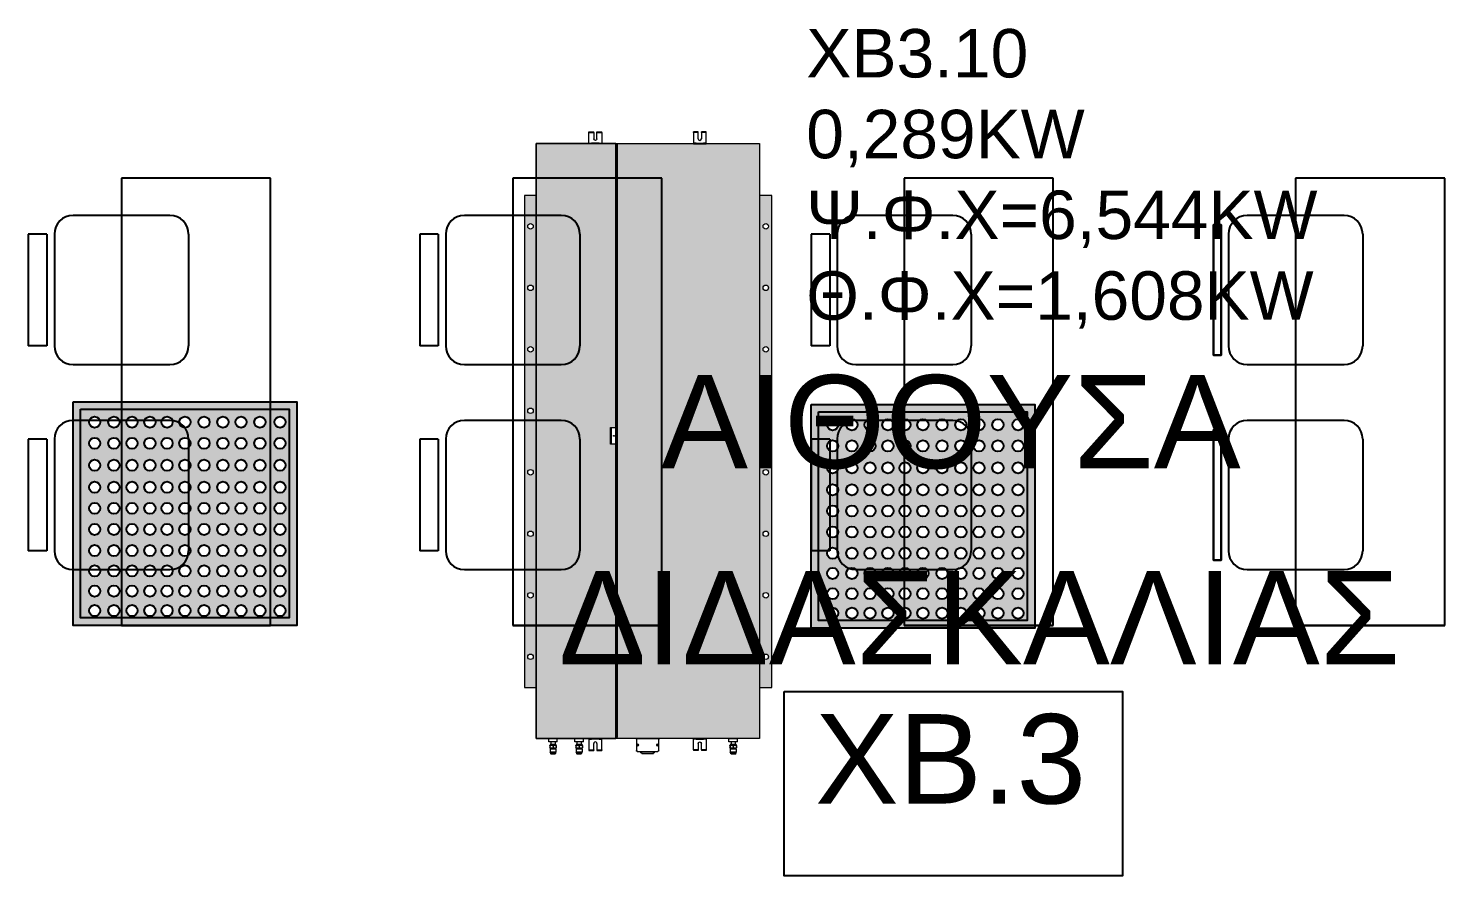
# Model space of a CAD drawing. Header units: metres. Extents: x -11 to 85, y -301 to 135.
# Drawn here: x 30.524 to 34.324, y -33.364 to -31.091 of the extents above; entities that cross this region are included whole.
import ezdxf

# ---------------------------------------------------------------- set-up
doc = ezdxf.new("R2010")
doc.units = ezdxf.units.M
doc.header["$LTSCALE"] = 0.036
for name, color, linetype in [('arxitek borofos', 252, 'Continuous'), ('electext', 20, 'Continuous'), ('HLEK_FL001_SYMBOLS', 230, 'Continuous')]:
    doc.layers.add(name, color=color, linetype=linetype)
doc.layers.add('axel', color=170, linetype='Continuous', lineweight=0)
doc.styles.add('COMU-N', font='arial.ttf')

# ---------------------------------------------------------------- blocks, each defined once
blk = doc.blocks.new('led 46W tetragono')
at = {"layer": 'HLEK_FL001_SYMBOLS'}
h = blk.add_hatch(color=256, dxfattribs=at)
h.dxf.hatch_style = 1
h.paths.add_polyline_path([(104.7283, -8.1225), (104.7283, -8.7225), (105.3283, -8.7225), (105.3283, -8.1225)])
h.paths.add_polyline_path([(105.3083, -8.1425), (105.3083, -8.7025), (104.7483, -8.7025), (104.7483, -8.1425)], flags=16)
h.paths.add_polyline_path([(104.9493, -8.1771, -1), (104.9193, -8.1771, -1)], flags=0)
h.paths.add_polyline_path([(104.9954, -8.1771, -1), (104.9654, -8.1771, -1)], flags=0)
h.paths.add_polyline_path([(104.9014, -8.1771, -1), (104.8714, -8.1771, -1)], flags=0)
h.paths.add_polyline_path([(105.0432, -8.1771, -1), (105.0133, -8.1771, -1)], flags=0)
h.paths.add_polyline_path([(104.9493, -8.2338, -1), (104.9193, -8.2338, -1)], flags=0)
h.paths.add_polyline_path([(104.9954, -8.2338, -1), (104.9654, -8.2338, -1)], flags=0)
h.paths.add_polyline_path([(104.9014, -8.2338, -1), (104.8714, -8.2338, -1)], flags=0)
h.paths.add_polyline_path([(104.8526, -8.1771, -1), (104.8227, -8.1771, -1)], flags=0)
h.paths.add_polyline_path([(105.0432, -8.2338, -1), (105.0133, -8.2338, -1)], flags=0)
h.paths.add_polyline_path([(105.0946, -8.1771, -1), (105.0647, -8.1771, -1)], flags=0)
h.paths.add_polyline_path([(104.8526, -8.2338, -1), (104.8227, -8.2338, -1)], flags=0)
h.paths.add_polyline_path([(105.0946, -8.2338, -1), (105.0647, -8.2338, -1)], flags=0)
h.paths.add_polyline_path([(104.9493, -8.2927, -1), (104.9193, -8.2927, -1)], flags=0)
h.paths.add_polyline_path([(104.9954, -8.2927, -1), (104.9654, -8.2927, -1)], flags=0)
h.paths.add_polyline_path([(104.8012, -8.1771, -1), (104.7713, -8.1771, -1)], flags=0)
h.paths.add_polyline_path([(104.9014, -8.2927, -1), (104.8714, -8.2927, -1)], flags=0)
h.paths.add_polyline_path([(105.0432, -8.2927, -1), (105.0133, -8.2927, -1)], flags=0)
h.paths.add_polyline_path([(105.1452, -8.1771, -1), (105.1152, -8.1771, -1)], flags=0)
h.paths.add_polyline_path([(104.8012, -8.2338, -1), (104.7713, -8.2338, -1)], flags=0)
h.paths.add_polyline_path([(104.8526, -8.2927, -1), (104.8227, -8.2927, -1)], flags=0)
h.paths.add_polyline_path([(105.1452, -8.2338, -1), (105.1152, -8.2338, -1)], flags=0)
h.paths.add_polyline_path([(105.0946, -8.2927, -1), (105.0647, -8.2927, -1)], flags=0)
h.paths.add_polyline_path([(104.9493, -8.3517, -1), (104.9193, -8.3517, -1)], flags=0)
h.paths.add_polyline_path([(104.9954, -8.3517, -1), (104.9654, -8.3517, -1)], flags=0)
h.paths.add_polyline_path([(105.1939, -8.1771, -1), (105.164, -8.1771, -1)], flags=0)
h.paths.add_polyline_path([(104.9014, -8.3517, -1), (104.8714, -8.3517, -1)], flags=0)
h.paths.add_polyline_path([(105.0432, -8.3517, -1), (105.0133, -8.3517, -1)], flags=0)
h.paths.add_polyline_path([(104.8012, -8.2927, -1), (104.7713, -8.2927, -1)], flags=0)
h.paths.add_polyline_path([(105.1452, -8.2927, -1), (105.1152, -8.2927, -1)], flags=0)
h.paths.add_polyline_path([(105.1939, -8.2338, -1), (105.164, -8.2338, -1)], flags=0)
h.paths.add_polyline_path([(104.8526, -8.3517, -1), (104.8227, -8.3517, -1)], flags=0)
h.paths.add_polyline_path([(105.0946, -8.3517, -1), (105.0647, -8.3517, -1)], flags=0)
h.paths.add_polyline_path([(105.1939, -8.2927, -1), (105.164, -8.2927, -1)], flags=0)
h.paths.add_polyline_path([(105.2445, -8.1771, -1), (105.2145, -8.1771, -1)], flags=0)
h.paths.add_polyline_path([(104.8012, -8.3517, -1), (104.7713, -8.3517, -1)], flags=0)
h.paths.add_polyline_path([(104.9493, -8.4083, -1), (104.9193, -8.4083, -1)], flags=0)
h.paths.add_polyline_path([(104.9954, -8.4083, -1), (104.9654, -8.4083, -1)], flags=0)
h.paths.add_polyline_path([(105.1452, -8.3517, -1), (105.1152, -8.3517, -1)], flags=0)
h.paths.add_polyline_path([(104.9014, -8.4083, -1), (104.8714, -8.4083, -1)], flags=0)
h.paths.add_polyline_path([(105.0432, -8.4083, -1), (105.0133, -8.4083, -1)], flags=0)
h.paths.add_polyline_path([(105.2445, -8.2338, -1), (105.2145, -8.2338, -1)], flags=0)
h.paths.add_polyline_path([(104.8526, -8.4083, -1), (104.8227, -8.4083, -1)], flags=0)
h.paths.add_polyline_path([(105.0946, -8.4083, -1), (105.0647, -8.4083, -1)], flags=0)
h.paths.add_polyline_path([(105.1939, -8.3517, -1), (105.164, -8.3517, -1)], flags=0)
h.paths.add_polyline_path([(105.2445, -8.2927, -1), (105.2145, -8.2927, -1)], flags=0)
h.paths.add_polyline_path([(104.8012, -8.4083, -1), (104.7713, -8.4083, -1)], flags=0)
h.paths.add_polyline_path([(105.1452, -8.4083, -1), (105.1152, -8.4083, -1)], flags=0)
h.paths.add_polyline_path([(105.2985, -8.1771, -1), (105.2686, -8.1771, -1)], flags=0)
h.paths.add_polyline_path([(104.9493, -8.465, -1), (104.9193, -8.465, -1)], flags=0)
h.paths.add_polyline_path([(104.9954, -8.465, -1), (104.9654, -8.465, -1)], flags=0)
h.paths.add_polyline_path([(104.9014, -8.465, -1), (104.8714, -8.465, -1)], flags=0)
h.paths.add_polyline_path([(105.0432, -8.465, -1), (105.0133, -8.465, -1)], flags=0)
h.paths.add_polyline_path([(105.2985, -8.2338, -1), (105.2686, -8.2338, -1)], flags=0)
h.paths.add_polyline_path([(105.2445, -8.3517, -1), (105.2145, -8.3517, -1)], flags=0)
h.paths.add_polyline_path([(104.8526, -8.465, -1), (104.8227, -8.465, -1)], flags=0)
h.paths.add_polyline_path([(105.1939, -8.4083, -1), (105.164, -8.4083, -1)], flags=0)
h.paths.add_polyline_path([(105.0946, -8.465, -1), (105.0647, -8.465, -1)], flags=0)
h.paths.add_polyline_path([(105.2985, -8.2927, -1), (105.2686, -8.2927, -1)], flags=0)
h.paths.add_polyline_path([(104.8012, -8.465, -1), (104.7713, -8.465, -1)], flags=0)
h.paths.add_polyline_path([(105.1452, -8.465, -1), (105.1152, -8.465, -1)], flags=0)
h.paths.add_polyline_path([(105.2445, -8.4083, -1), (105.2145, -8.4083, -1)], flags=0)
h.paths.add_polyline_path([(104.9493, -8.5217, -1), (104.9193, -8.5217, -1)], flags=0)
h.paths.add_polyline_path([(104.9954, -8.5217, -1), (104.9654, -8.5217, -1)], flags=0)
h.paths.add_polyline_path([(105.2985, -8.3517, -1), (105.2686, -8.3517, -1)], flags=0)
h.paths.add_polyline_path([(104.9014, -8.5217, -1), (104.8714, -8.5217, -1)], flags=0)
h.paths.add_polyline_path([(105.0432, -8.5217, -1), (105.0133, -8.5217, -1)], flags=0)
h.paths.add_polyline_path([(105.1939, -8.465, -1), (105.164, -8.465, -1)], flags=0)
h.paths.add_polyline_path([(104.8526, -8.5217, -1), (104.8227, -8.5217, -1)], flags=0)
h.paths.add_polyline_path([(105.0946, -8.5217, -1), (105.0647, -8.5217, -1)], flags=0)
h.paths.add_polyline_path([(104.8012, -8.5217, -1), (104.7713, -8.5217, -1)], flags=0)
h.paths.add_polyline_path([(105.1452, -8.5217, -1), (105.1152, -8.5217, -1)], flags=0)
h.paths.add_polyline_path([(105.2985, -8.4083, -1), (105.2686, -8.4083, -1)], flags=0)
h.paths.add_polyline_path([(105.2445, -8.465, -1), (105.2145, -8.465, -1)], flags=0)
h.paths.add_polyline_path([(104.9493, -8.5761, -1), (104.9193, -8.5761, -1)], flags=0)
h.paths.add_polyline_path([(104.9954, -8.5761, -1), (104.9654, -8.5761, -1)], flags=0)
h.paths.add_polyline_path([(105.1939, -8.5217, -1), (105.164, -8.5217, -1)], flags=0)
h.paths.add_polyline_path([(104.9014, -8.5761, -1), (104.8714, -8.5761, -1)], flags=0)
h.paths.add_polyline_path([(105.0432, -8.5761, -1), (105.0133, -8.5761, -1)], flags=0)
h.paths.add_polyline_path([(104.8526, -8.5761, -1), (104.8227, -8.5761, -1)], flags=0)
h.paths.add_polyline_path([(105.0946, -8.5761, -1), (105.0647, -8.5761, -1)], flags=0)
h.paths.add_polyline_path([(105.2985, -8.465, -1), (105.2686, -8.465, -1)], flags=0)
h.paths.add_polyline_path([(104.8012, -8.5761, -1), (104.7713, -8.5761, -1)], flags=0)
h.paths.add_polyline_path([(105.2445, -8.5217, -1), (105.2145, -8.5217, -1)], flags=0)
h.paths.add_polyline_path([(105.1452, -8.5761, -1), (105.1152, -8.5761, -1)], flags=0)
h.paths.add_polyline_path([(105.1939, -8.5761, -1), (105.164, -8.5761, -1)], flags=0)
h.paths.add_polyline_path([(104.9493, -8.6305, -1), (104.9193, -8.6305, -1)], flags=0)
h.paths.add_polyline_path([(104.9954, -8.6305, -1), (104.9654, -8.6305, -1)], flags=0)
h.paths.add_polyline_path([(104.9014, -8.6305, -1), (104.8714, -8.6305, -1)], flags=0)
h.paths.add_polyline_path([(105.0432, -8.6305, -1), (105.0133, -8.6305, -1)], flags=0)
h.paths.add_polyline_path([(105.2985, -8.5217, -1), (105.2686, -8.5217, -1)], flags=0)
h.paths.add_polyline_path([(104.8526, -8.6305, -1), (104.8227, -8.6305, -1)], flags=0)
h.paths.add_polyline_path([(105.0946, -8.6305, -1), (105.0647, -8.6305, -1)], flags=0)
h.paths.add_polyline_path([(105.2445, -8.5761, -1), (105.2145, -8.5761, -1)], flags=0)
h.paths.add_polyline_path([(104.8012, -8.6305, -1), (104.7713, -8.6305, -1)], flags=0)
h.paths.add_polyline_path([(105.1452, -8.6305, -1), (105.1152, -8.6305, -1)], flags=0)
h.paths.add_polyline_path([(105.1939, -8.6305, -1), (105.164, -8.6305, -1)], flags=0)
h.paths.add_polyline_path([(104.9493, -8.6826, -1), (104.9193, -8.6826, -1)], flags=0)
h.paths.add_polyline_path([(104.9954, -8.6826, -1), (104.9654, -8.6826, -1)], flags=0)
h.paths.add_polyline_path([(105.2985, -8.5761, -1), (105.2686, -8.5761, -1)], flags=0)
h.paths.add_polyline_path([(104.9014, -8.6826, -1), (104.8714, -8.6826, -1)], flags=0)
h.paths.add_polyline_path([(105.0432, -8.6826, -1), (105.0133, -8.6826, -1)], flags=0)
h.paths.add_polyline_path([(104.8526, -8.6826, -1), (104.8227, -8.6826, -1)], flags=0)
h.paths.add_polyline_path([(105.0946, -8.6826, -1), (105.0647, -8.6826, -1)], flags=0)
h.paths.add_polyline_path([(105.2445, -8.6305, -1), (105.2145, -8.6305, -1)], flags=0)
h.paths.add_polyline_path([(104.8012, -8.6826, -1), (104.7713, -8.6826, -1)], flags=0)
h.paths.add_polyline_path([(105.1452, -8.6826, -1), (105.1152, -8.6826, -1)], flags=0)
h.paths.add_polyline_path([(105.1939, -8.6826, -1), (105.164, -8.6826, -1)], flags=0)
h.paths.add_polyline_path([(105.2985, -8.6305, -1), (105.2686, -8.6305, -1)], flags=0)
h.paths.add_polyline_path([(105.2445, -8.6826, -1), (105.2145, -8.6826, -1)], flags=0)
h.paths.add_polyline_path([(105.2985, -8.6826, -1), (105.2686, -8.6826, -1)], flags=0)
h = blk.add_hatch(color=181, dxfattribs=at)
h.dxf.hatch_style = 1
h.paths.add_polyline_path([(104.7483, -8.1425), (104.7483, -8.7025), (105.3083, -8.7025), (105.3083, -8.1425)])
h.paths.add_polyline_path([(104.9954, -8.3517, -1), (104.9654, -8.3517, -1)], flags=16)
h.paths.add_polyline_path([(105.0432, -8.3517, -1), (105.0133, -8.3517, -1)], flags=16)
h.paths.add_polyline_path([(104.9654, -8.2927, -1), (104.9954, -8.2927, -1)], flags=16)
h.paths.add_polyline_path([(105.0133, -8.2927, -1), (105.0432, -8.2927, -1)], flags=16)
h.paths.add_polyline_path([(104.9493, -8.3517, -1), (104.9193, -8.3517, -1)], flags=16)
h.paths.add_polyline_path([(104.9193, -8.2927, -1), (104.9493, -8.2927, -1)], flags=16)
h.paths.add_polyline_path([(105.0946, -8.3517, -1), (105.0647, -8.3517, -1)], flags=16)
h.paths.add_polyline_path([(105.0647, -8.2927, -1), (105.0946, -8.2927, -1)], flags=16)
h.paths.add_polyline_path([(104.9954, -8.4083, -1), (104.9654, -8.4083, -1)], flags=16)
h.paths.add_polyline_path([(105.0432, -8.4083, -1), (105.0133, -8.4083, -1)], flags=16)
h.paths.add_polyline_path([(104.9654, -8.2338, -1), (104.9954, -8.2338, -1)], flags=16)
h.paths.add_polyline_path([(105.0133, -8.2338, -1), (105.0432, -8.2338, -1)], flags=16)
h.paths.add_polyline_path([(104.9493, -8.4083, -1), (104.9193, -8.4083, -1)], flags=16)
h.paths.add_polyline_path([(105.0946, -8.4083, -1), (105.0647, -8.4083, -1)], flags=16)
h.paths.add_polyline_path([(104.9193, -8.2338, -1), (104.9493, -8.2338, -1)], flags=16)
h.paths.add_polyline_path([(105.0647, -8.2338, -1), (105.0946, -8.2338, -1)], flags=16)
h.paths.add_polyline_path([(104.9014, -8.3517, -1), (104.8714, -8.3517, -1)], flags=16)
h.paths.add_polyline_path([(104.8714, -8.2927, -1), (104.9014, -8.2927, -1)], flags=16)
h.paths.add_polyline_path([(105.1452, -8.3517, -1), (105.1152, -8.3517, -1)], flags=16)
h.paths.add_polyline_path([(105.1152, -8.2927, -1), (105.1452, -8.2927, -1)], flags=16)
h.paths.add_polyline_path([(104.9954, -8.465, -1), (104.9654, -8.465, -1)], flags=16)
h.paths.add_polyline_path([(105.0432, -8.465, -1), (105.0133, -8.465, -1)], flags=16)
h.paths.add_polyline_path([(104.9014, -8.4083, -1), (104.8714, -8.4083, -1)], flags=16)
h.paths.add_polyline_path([(104.8714, -8.2338, -1), (104.9014, -8.2338, -1)], flags=16)
h.paths.add_polyline_path([(104.9654, -8.1771, -1), (104.9954, -8.1771, -1)], flags=16)
h.paths.add_polyline_path([(105.0133, -8.1771, -1), (105.0432, -8.1771, -1)], flags=16)
h.paths.add_polyline_path([(105.1452, -8.4083, -1), (105.1152, -8.4083, -1)], flags=16)
h.paths.add_polyline_path([(104.9493, -8.465, -1), (104.9193, -8.465, -1)], flags=16)
h.paths.add_polyline_path([(105.1152, -8.2338, -1), (105.1452, -8.2338, -1)], flags=16)
h.paths.add_polyline_path([(105.0946, -8.465, -1), (105.0647, -8.465, -1)], flags=16)
h.paths.add_polyline_path([(104.9193, -8.1771, -1), (104.9493, -8.1771, -1)], flags=16)
h.paths.add_polyline_path([(105.0647, -8.1771, -1), (105.0946, -8.1771, -1)], flags=16)
h.paths.add_polyline_path([(104.8526, -8.3517, -1), (104.8227, -8.3517, -1)], flags=16)
h.paths.add_polyline_path([(104.8227, -8.2927, -1), (104.8526, -8.2927, -1)], flags=16)
h.paths.add_polyline_path([(105.1939, -8.3517, -1), (105.164, -8.3517, -1)], flags=16)
h.paths.add_polyline_path([(105.164, -8.2927, -1), (105.1939, -8.2927, -1)], flags=16)
h.paths.add_polyline_path([(104.9014, -8.465, -1), (104.8714, -8.465, -1)], flags=16)
h.paths.add_polyline_path([(104.8526, -8.4083, -1), (104.8227, -8.4083, -1)], flags=16)
h.paths.add_polyline_path([(105.1452, -8.465, -1), (105.1152, -8.465, -1)], flags=16)
h.paths.add_polyline_path([(104.8714, -8.1771, -1), (104.9014, -8.1771, -1)], flags=16)
h.paths.add_polyline_path([(104.8227, -8.2338, -1), (104.8526, -8.2338, -1)], flags=16)
h.paths.add_polyline_path([(105.1939, -8.4083, -1), (105.164, -8.4083, -1)], flags=16)
h.paths.add_polyline_path([(105.1152, -8.1771, -1), (105.1452, -8.1771, -1)], flags=16)
h.paths.add_polyline_path([(104.9954, -8.5217, -1), (104.9654, -8.5217, -1)], flags=16)
h.paths.add_polyline_path([(105.0432, -8.5217, -1), (105.0133, -8.5217, -1)], flags=16)
h.paths.add_polyline_path([(105.164, -8.2338, -1), (105.1939, -8.2338, -1)], flags=16)
h.paths.add_polyline_path([(104.9493, -8.5217, -1), (104.9193, -8.5217, -1)], flags=16)
h.paths.add_polyline_path([(105.0946, -8.5217, -1), (105.0647, -8.5217, -1)], flags=16)
h.paths.add_polyline_path([(104.8526, -8.465, -1), (104.8227, -8.465, -1)], flags=16)
h.paths.add_polyline_path([(104.8012, -8.3517, -1), (104.7713, -8.3517, -1)], flags=16)
h.paths.add_polyline_path([(104.7713, -8.2927, -1), (104.8012, -8.2927, -1)], flags=16)
h.paths.add_polyline_path([(104.8227, -8.1771, -1), (104.8526, -8.1771, -1)], flags=16)
h.paths.add_polyline_path([(105.1939, -8.465, -1), (105.164, -8.465, -1)], flags=16)
h.paths.add_polyline_path([(105.2445, -8.3517, -1), (105.2145, -8.3517, -1)], flags=16)
h.paths.add_polyline_path([(104.9014, -8.5217, -1), (104.8714, -8.5217, -1)], flags=16)
h.paths.add_polyline_path([(105.2145, -8.2927, -1), (105.2445, -8.2927, -1)], flags=16)
h.paths.add_polyline_path([(105.164, -8.1771, -1), (105.1939, -8.1771, -1)], flags=16)
h.paths.add_polyline_path([(104.8012, -8.4083, -1), (104.7713, -8.4083, -1)], flags=16)
h.paths.add_polyline_path([(105.1452, -8.5217, -1), (105.1152, -8.5217, -1)], flags=16)
h.paths.add_polyline_path([(104.7713, -8.2338, -1), (104.8012, -8.2338, -1)], flags=16)
h.paths.add_polyline_path([(105.2445, -8.4083, -1), (105.2145, -8.4083, -1)], flags=16)
h.paths.add_polyline_path([(105.2145, -8.2338, -1), (105.2445, -8.2338, -1)], flags=16)
h.paths.add_polyline_path([(104.9954, -8.5761, -1), (104.9654, -8.5761, -1)], flags=16)
h.paths.add_polyline_path([(105.0432, -8.5761, -1), (105.0133, -8.5761, -1)], flags=16)
h.paths.add_polyline_path([(104.8526, -8.5217, -1), (104.8227, -8.5217, -1)], flags=16)
h.paths.add_polyline_path([(104.8012, -8.465, -1), (104.7713, -8.465, -1)], flags=16)
h.paths.add_polyline_path([(104.9493, -8.5761, -1), (104.9193, -8.5761, -1)], flags=16)
h.paths.add_polyline_path([(105.0946, -8.5761, -1), (105.0647, -8.5761, -1)], flags=16)
h.paths.add_polyline_path([(105.1939, -8.5217, -1), (105.164, -8.5217, -1)], flags=16)
h.paths.add_polyline_path([(104.7713, -8.1771, -1), (104.8012, -8.1771, -1)], flags=16)
h.paths.add_polyline_path([(105.2445, -8.465, -1), (105.2145, -8.465, -1)], flags=16)
h.paths.add_polyline_path([(105.2145, -8.1771, -1), (105.2445, -8.1771, -1)], flags=16)
h.paths.add_polyline_path([(104.9014, -8.5761, -1), (104.8714, -8.5761, -1)], flags=16)
h.paths.add_polyline_path([(105.1452, -8.5761, -1), (105.1152, -8.5761, -1)], flags=16)
h.paths.add_polyline_path([(105.2985, -8.3517, -1), (105.2686, -8.3517, -1)], flags=16)
h.paths.add_polyline_path([(105.2686, -8.2927, -1), (105.2985, -8.2927, -1)], flags=16)
h.paths.add_polyline_path([(105.2985, -8.4083, -1), (105.2686, -8.4083, -1)], flags=16)
h.paths.add_polyline_path([(104.8012, -8.5217, -1), (104.7713, -8.5217, -1)], flags=16)
h.paths.add_polyline_path([(105.2686, -8.2338, -1), (105.2985, -8.2338, -1)], flags=16)
h.paths.add_polyline_path([(105.2445, -8.5217, -1), (105.2145, -8.5217, -1)], flags=16)
h.paths.add_polyline_path([(104.8526, -8.5761, -1), (104.8227, -8.5761, -1)], flags=16)
h.paths.add_polyline_path([(104.9954, -8.6305, -1), (104.9654, -8.6305, -1)], flags=16)
h.paths.add_polyline_path([(105.1939, -8.5761, -1), (105.164, -8.5761, -1)], flags=16)
h.paths.add_polyline_path([(105.0432, -8.6305, -1), (105.0133, -8.6305, -1)], flags=16)
h.paths.add_polyline_path([(104.9493, -8.6305, -1), (104.9193, -8.6305, -1)], flags=16)
h.paths.add_polyline_path([(105.2985, -8.465, -1), (105.2686, -8.465, -1)], flags=16)
h.paths.add_polyline_path([(105.0946, -8.6305, -1), (105.0647, -8.6305, -1)], flags=16)
h.paths.add_polyline_path([(105.2686, -8.1771, -1), (105.2985, -8.1771, -1)], flags=16)
h.paths.add_polyline_path([(104.9014, -8.6305, -1), (104.8714, -8.6305, -1)], flags=16)
h.paths.add_polyline_path([(105.1452, -8.6305, -1), (105.1152, -8.6305, -1)], flags=16)
h.paths.add_polyline_path([(104.8012, -8.5761, -1), (104.7713, -8.5761, -1)], flags=16)
h.paths.add_polyline_path([(105.2445, -8.5761, -1), (105.2145, -8.5761, -1)], flags=16)
h.paths.add_polyline_path([(105.2985, -8.5217, -1), (105.2686, -8.5217, -1)], flags=16)
h.paths.add_polyline_path([(104.8526, -8.6305, -1), (104.8227, -8.6305, -1)], flags=16)
h.paths.add_polyline_path([(105.1939, -8.6305, -1), (105.164, -8.6305, -1)], flags=16)
h.paths.add_polyline_path([(104.9954, -8.6826, -1), (104.9654, -8.6826, -1)], flags=16)
h.paths.add_polyline_path([(105.0432, -8.6826, -1), (105.0133, -8.6826, -1)], flags=16)
h.paths.add_polyline_path([(104.9493, -8.6826, -1), (104.9193, -8.6826, -1)], flags=16)
h.paths.add_polyline_path([(105.0946, -8.6826, -1), (105.0647, -8.6826, -1)], flags=16)
h.paths.add_polyline_path([(104.8012, -8.6305, -1), (104.7713, -8.6305, -1)], flags=16)
h.paths.add_polyline_path([(104.9014, -8.6826, -1), (104.8714, -8.6826, -1)], flags=16)
h.paths.add_polyline_path([(105.2985, -8.5761, -1), (105.2686, -8.5761, -1)], flags=16)
h.paths.add_polyline_path([(105.1452, -8.6826, -1), (105.1152, -8.6826, -1)], flags=16)
h.paths.add_polyline_path([(105.2445, -8.6305, -1), (105.2145, -8.6305, -1)], flags=16)
h.paths.add_polyline_path([(104.8526, -8.6826, -1), (104.8227, -8.6826, -1)], flags=16)
h.paths.add_polyline_path([(105.1939, -8.6826, -1), (105.164, -8.6826, -1)], flags=16)
h.paths.add_polyline_path([(105.2985, -8.6305, -1), (105.2686, -8.6305, -1)], flags=16)
h.paths.add_polyline_path([(104.8012, -8.6826, -1), (104.7713, -8.6826, -1)], flags=16)
h.paths.add_polyline_path([(105.2445, -8.6826, -1), (105.2145, -8.6826, -1)], flags=16)
h.paths.add_polyline_path([(105.2985, -8.6826, -1), (105.2686, -8.6826, -1)], flags=16)
for points in [[(104.7283, -8.1225), (105.3283, -8.1225), (105.3283, -8.7225), (104.7283, -8.7225)], [(104.7483, -8.1425), (105.3083, -8.1425), (105.3083, -8.7025), (104.7483, -8.7025)]]:
    blk.add_lwpolyline(points, close=True, dxfattribs=at)
for centre in [(104.7862, -8.1771), (104.8377, -8.1771), (104.8864, -8.1771), (104.9343, -8.1771), (104.9804, -8.1771), (105.0282, -8.1771), (105.0797, -8.1771), (105.1302, -8.1771), (105.1789, -8.1771), (105.2295, -8.1771), (105.2835, -8.1771), (104.7862, -8.2338), (104.8377, -8.2338), (104.8864, -8.2338), (104.9343, -8.2338), (104.9804, -8.2338), (105.0282, -8.2338), (105.0797, -8.2338), (105.1302, -8.2338), (105.1789, -8.2338), (105.2295, -8.2338), (105.2835, -8.2338), (104.7862, -8.2927), (104.8377, -8.2927), (104.8864, -8.2927), (104.9343, -8.2927), (104.9804, -8.2927), (105.0282, -8.2927), (105.0797, -8.2927), (105.1302, -8.2927), (105.1789, -8.2927), (105.2295, -8.2927), (105.2835, -8.2927), (104.7862, -8.3517), (104.8377, -8.3517), (104.8864, -8.3517), (104.9343, -8.3517), (104.9804, -8.3517), (105.0282, -8.3517), (105.0797, -8.3517), (105.1302, -8.3517), (105.1789, -8.3517), (105.2295, -8.3517), (105.2835, -8.3517), (104.7862, -8.4083), (104.8377, -8.4083), (104.8864, -8.4083), (104.9343, -8.4083), (104.9804, -8.4083), (105.0282, -8.4083), (105.0797, -8.4083), (105.1302, -8.4083), (105.1789, -8.4083), (105.2295, -8.4083), (105.2835, -8.4083), (104.7862, -8.465), (104.8377, -8.465), (104.8864, -8.465), (104.9343, -8.465), (104.9804, -8.465), (105.0282, -8.465), (105.0797, -8.465), (105.1302, -8.465), (105.1789, -8.465), (105.2295, -8.465), (105.2835, -8.465), (104.7862, -8.5217), (104.8377, -8.5217), (104.8864, -8.5217), (104.9343, -8.5217), (104.9804, -8.5217), (105.0282, -8.5217), (105.0797, -8.5217), (105.1302, -8.5217), (105.1789, -8.5217), (105.2295, -8.5217), (105.2835, -8.5217), (104.7862, -8.5761), (104.8377, -8.5761), (104.8864, -8.5761), (104.9343, -8.5761), (104.9804, -8.5761), (105.0282, -8.5761), (105.0797, -8.5761), (105.1302, -8.5761), (105.1789, -8.5761), (105.2295, -8.5761), (105.2835, -8.5761), (104.7862, -8.6305), (104.8377, -8.6305), (104.8864, -8.6305), (104.9343, -8.6305), (104.9804, -8.6305), (105.0282, -8.6305), (105.0797, -8.6305), (105.1302, -8.6305), (105.1789, -8.6305), (105.2295, -8.6305), (105.2835, -8.6305), (104.7862, -8.6826), (104.8377, -8.6826), (104.8864, -8.6826), (104.9343, -8.6826), (104.9804, -8.6826), (105.0282, -8.6826), (105.0797, -8.6826), (105.1302, -8.6826), (105.1789, -8.6826), (105.2295, -8.6826), (105.2835, -8.6826)]:
    blk.add_circle(centre, 0.015, dxfattribs=at)
blk = doc.blocks.new('A$C5A126718')
at = {"layer": 'axel'}
for p, q in [((-0.0317, 0.0343), (-0.0317, 0.0321)), ((-0.0301, 0.0343), (-0.0317, 0.0343)), ((-0.0317, 0.0321), (-0.0317, 0.0236)), ((-0.0317, 0.0321), (-0.0301, 0.0321)), ((-0.0317, 0.0236), (-0.0301, 0.0236)), ((-0.0317, 0.0236), (-0.0317, 0.0214)), ((-0.0301, 0.0214), (-0.0317, 0.0214)), ((-0.0301, 0.0129), (-0.0317, 0.0129)), ((-0.0317, 0.0129), (-0.0317, 0.0107)), ((-0.0317, 0.0107), (-0.0301, 0.0107)), ((-0.0317, 0.0107), (-0.0317, 0.0021)), ((-0.0317, 0.0021), (-0.0301, 0.0021)), ((-0.0317, 0.0021), (-0.0317, 0)), ((-0.0301, 0), (-0.0317, 0)), ((-0.0012, 0.0343), (-0.0301, 0.0343)), ((-0.0301, 0.0343), (-0.0301, 0.0321)), ((-0.0301, 0.0321), (-0.0301, 0.0236)), ((-0.0301, 0.0236), (-0.0301, 0.0214)), ((-0.0301, 0.0214), (-0.0131, 0.0214)), ((-0.0301, 0.0129), (-0.0301, 0.0107)), ((-0.0131, 0.0129), (-0.0301, 0.0129)), ((-0.0301, 0.0107), (-0.0301, 0.0021)), ((-0.0301, 0.0021), (-0.0301, 0)), ((-0.0301, 0), (-0.0012, 0)), ((-0.0012, 0.0343), (0, 0.0343)), ((-0.0012, 0.0343), (-0.0012, 0.033)), ((-0.0012, 0.033), (-0.0012, 0.03)), ((-0.0012, 0.03), (-0.0012, 0.0271)), ((-0.0012, 0.0271), (0, 0.0271)), ((-0.0012, 0.027), (-0.0012, 0.0271)), ((-0.0012, 0.0073), (-0.0012, 0.027)), ((-0.0012, 0.0071), (-0.0012, 0.0073)), ((-0.0012, 0.0071), (0, 0.0071)), ((-0.0012, 0.0071), (-0.0012, 0.0043)), ((-0.0012, 0.0043), (-0.0012, 0.0013)), ((-0.0012, 0.0013), (-0.0012, 0)), ((-0.0012, 0), (0, 0)), ((0.0004, 0.0271), (0.0004, 0.0343)), ((0.0004, 0.0271), (0.0004, 0.0343)), ((0.0004, 0.0211), (0.0004, 0.0271)), ((0.0004, 0.0211), (0.0004, 0.0271)), ((0.0004, 0.0207), (0.0004, 0.0211)), ((0.0004, 0.0207), (0.0004, 0.0211)), ((0.0004, 0.0186), (0.0004, 0.0207)), ((0.0004, 0.0186), (0.0004, 0.0207)), ((0.0004, 0.0157), (0.0004, 0.0186)), ((0.0004, 0.0157), (0.0004, 0.0186)), ((0.0004, 0.0136), (0.0004, 0.0157)), ((0.0004, 0.0136), (0.0004, 0.0157)), ((0.0004, 0.0132), (0.0004, 0.0136)), ((0.0004, 0.0132), (0.0004, 0.0136)), ((0.0004, 0.0071), (0.0004, 0.0132)), ((0.0004, 0.0071), (0.0004, 0.0132)), ((0.0004, 0), (0.0004, 0.0071)), ((0.0004, 0), (0.0004, 0.0071))]:
    blk.add_line(p, q, dxfattribs=at)
blk.add_arc((-0.0131, 0.0171), 0.00429, 270, 90, dxfattribs=at)
blk = doc.blocks.new('A$C3A54651E')
at = {"layer": 'axel'}
for p, q in [((0.0091, 0.0228), (0, 0.0228)), ((0, 0.0228), (0, 0)), ((0.0091, 0), (0, 0)), ((0.0091, 0), (0.0091, 0.0228)), ((0.0091, 0.0171), (0.0162, 0.0171)), ((0.0091, 0.0057), (0.0162, 0.0057)), ((0.0162, 0.019), (0.0166, 0.0193)), ((0.0162, 0.0038), (0.0162, 0.019)), ((0.0162, 0.0038), (0.0166, 0.0035)), ((0.0166, 0.0035), (0.0166, 0.0193)), ((0.0166, 0.0193), (0.0184, 0.0193)), ((0.0166, 0.0035), (0.0184, 0.0035)), ((0.0184, 0.02), (0.0184, 0.0199)), ((0.0184, 0.02), (0.0184, 0.02)), ((0.0184, 0.0199), (0.0184, 0.0193)), ((0.0184, 0.0193), (0.0184, 0.0153)), ((0.0184, 0.0153), (0.0184, 0.0067)), ((0.0184, 0.0067), (0.0184, 0.0035)), ((0.0184, 0.0035), (0.0184, 0.0028)), ((0.0184, 0.0028), (0.0184, 0.0028)), ((0.0191, 0.0202), (0.0254, 0.0202)), ((0.0191, 0.0197), (0.0254, 0.0197)), ((0.0191, 0.0109), (0.0254, 0.0109)), ((0.0191, 0.0026), (0.0254, 0.0026)), ((0.0262, 0.0199), (0.0262, 0.02)), ((0.0262, 0.02), (0.0262, 0.02)), ((0.0262, 0.0182), (0.0262, 0.0199)), ((0.0262, 0.0153), (0.0262, 0.0182)), ((0.0262, 0.0182), (0.0284, 0.0182)), ((0.0262, 0.0067), (0.0262, 0.0153)), ((0.0262, 0.0046), (0.0262, 0.0067)), ((0.0262, 0.0028), (0.0262, 0.0046)), ((0.0262, 0.0046), (0.0284, 0.0046)), ((0.0262, 0.0028), (0.0262, 0.0028)), ((0.0284, 0.0193), (0.037, 0.0193)), ((0.0284, 0.0182), (0.0284, 0.0193)), ((0.0284, 0.0046), (0.0284, 0.0182)), ((0.0284, 0.0035), (0.0284, 0.0046)), ((0.0284, 0.0035), (0.037, 0.0035)), ((0.037, 0.0035), (0.037, 0.0193)), ((0.0373, 0.019), (0.037, 0.0193)), ((0.0373, 0.0037), (0.037, 0.0035)), ((0.0373, 0.0182), (0.0373, 0.019)), ((0.0373, 0.0046), (0.0373, 0.0182)), ((0.0373, 0.0182), (0.0403, 0.0182)), ((0.0373, 0.0037), (0.0373, 0.0046)), ((0.0373, 0.0046), (0.0403, 0.0046)), ((0.0403, 0.0046), (0.0403, 0.0182)), ((0.0423, 0.0162), (0.0403, 0.0182)), ((0.0423, 0.0066), (0.0403, 0.0046)), ((0.0423, 0.0066), (0.0423, 0.0162))]:
    blk.add_line(p, q, dxfattribs=at)
for points in [[(0.0191, 0.0202, 0.004311), (0.019, 0.0202, 0.005535), (0.0188, 0.0202, 0.007292), (0.0187, 0.0201, 0.009929), (0.0186, 0.0201), (0.0186, 0.0201, 0.019665), (0.0185, 0.02, 0.032685), (0.0184, 0.02, 0.060642), (0.0184, 0.02), (0.0184, 0.02)], [(0.0184, 0.0199, 0.159929), (0.0184, 0.0199, 0.090191), (0.0184, 0.0199, 0.0462), (0.0184, 0.0199, 0.02623), (0.0185, 0.0198), (0.0186, 0.0198, 0.013719), (0.0187, 0.0198, 0.009481), (0.0188, 0.0198, 0.006867), (0.0189, 0.0197, 0.005151), (0.0191, 0.0197)], [(0.0191, 0.0197, 0.015295), (0.0188, 0.0186, 0.017604), (0.0186, 0.0175), (0.0185, 0.0169, 0.02245), (0.0184, 0.0158), (0.0184, 0.0153)], [(0.0184, 0.0153, 0.023182), (0.0184, 0.0142, 0.022013), (0.0186, 0.0131), (0.0187, 0.0125, 0.017076), (0.0189, 0.0114), (0.0191, 0.0109)], [(0.0191, 0.0109, 0.016103), (0.0188, 0.0098, 0.018613), (0.0186, 0.0088), (0.0185, 0.0083, 0.023826), (0.0184, 0.0072), (0.0184, 0.0067)], [(0.0184, 0.0067, 0.024647), (0.0184, 0.0057, 0.023359), (0.0186, 0.0046), (0.0187, 0.0041, 0.018023), (0.0189, 0.0031), (0.0191, 0.0026)], [(0.0191, 0.0026, -0.004311), (0.019, 0.0026, -0.005535), (0.0188, 0.0026, -0.007292), (0.0187, 0.0027, -0.009929), (0.0186, 0.0027), (0.0186, 0.0027, -0.019665), (0.0185, 0.0027, -0.032685), (0.0184, 0.0028, -0.060642), (0.0184, 0.0028), (0.0184, 0.0028)], [(0.0262, 0.02, 0.102242), (0.0262, 0.02, 0.051435), (0.0261, 0.02, 0.028507), (0.0261, 0.0201, 0.01755), (0.026, 0.0201), (0.0259, 0.0201, 0.009159), (0.0258, 0.0201, 0.006785), (0.0257, 0.0202, 0.005184), (0.0255, 0.0202), (0.0254, 0.0202)], [(0.0254, 0.0197, 0.004812), (0.0256, 0.0197, 0.00636), (0.0258, 0.0198, 0.008685), (0.0259, 0.0198, 0.012384), (0.026, 0.0198), (0.0261, 0.0198, 0.023143), (0.0261, 0.0199, 0.039656), (0.0262, 0.0199, 0.07579), (0.0262, 0.0199, 0.144125), (0.0262, 0.0199)], [(0.0262, 0.0153, 0.023214), (0.0262, 0.0164, 0.02204), (0.026, 0.0175), (0.0259, 0.018, 0.017046), (0.0256, 0.0191), (0.0254, 0.0197)], [(0.0254, 0.0109, 0.01528), (0.0258, 0.012, 0.017585), (0.026, 0.013), (0.0261, 0.0136, 0.022468), (0.0262, 0.0147), (0.0262, 0.0153)], [(0.0262, 0.0067, 0.024685), (0.0262, 0.0078, 0.023392), (0.026, 0.0088), (0.0259, 0.0093, 0.017988), (0.0256, 0.0103), (0.0254, 0.0109)], [(0.0254, 0.0026, 0.016073), (0.0258, 0.0036, 0.018575), (0.026, 0.0046), (0.0261, 0.0052, 0.023861), (0.0262, 0.0062), (0.0262, 0.0067)], [(0.0262, 0.0028, -0.102242), (0.0262, 0.0028, -0.051435), (0.0261, 0.0028, -0.028507), (0.0261, 0.0027, -0.01755), (0.026, 0.0027), (0.0259, 0.0027, -0.009159), (0.0258, 0.0026, -0.006785), (0.0257, 0.0026, -0.005184), (0.0255, 0.0026), (0.0254, 0.0026)]]:
    blk.add_lwpolyline(points, format="xyb", dxfattribs=at)
blk = doc.blocks.new('A$C531E15D6')
at = {"layer": 'axel'}
for p, q in [((-0.0003, 0.0241), (-0.0003, -0.0359)), ((-0.0003, 0.0241), (0.0009, 0.0241)), ((-0.0003, 0.0134), (0, 0.0134)), ((-0.0003, 0.0113), (0, 0.0113)), ((-0.0003, 0.0066), (-0.0003, 0.0031)), ((-0.0003, 0.0066), (-0.0003, 0.0031)), ((0, 0.0059), (-0.0003, 0.0059)), ((-0.0003, 0.0031), (-0.0003, -0.0276)), ((0.0021, 0.0241), (0, 0.022)), ((0, 0.0059), (0, 0.022)), ((0, -0.0059), (0, 0.0059)), ((0, -0.0059), (0, 0.0059)), ((0.0012, 0.0241), (0.0009, 0.0241)), ((0.0012, 0.0241), (0.0009, 0.0241)), ((0.0012, 0.0241), (0.0021, 0.0241)), ((0.0021, 0.0241), (0.0321, 0.0241)), ((0.0021, 0.0241), (0.0321, 0.0241)), ((0.0321, 0.0241), (0.0343, 0.022)), ((0.0343, 0.022), (0.0343, 0.0134)), ((0.0343, 0.022), (0.0343, 0.0134)), ((0.0343, 0.0134), (0.0343, -0.0251)), ((0.0343, 0.0134), (0.0343, -0.0251)), ((0.038, 0.0127), (0.0343, 0.0128)), ((0.0347, 0.0056), (0.0343, 0.0056)), ((0.0347, 0.0056), (0.0347, -0.0059)), ((0.0357, 0.0099), (0.0357, 0.0045)), ((0.04, 0.0099), (0.0357, 0.0099)), ((0.0357, 0.0045), (0.0357, 0.0038)), ((0.0357, 0.0045), (0.0357, 0.0038)), ((0.0357, 0.0038), (0.0357, -0.0059)), ((0.0357, 0.0038), (0.0357, -0.0059)), ((0.038, 0.0127), (0.038, 0.0099)), ((0.04, 0.0099), (0.04, -0.0059)), ((0, -0.0176), (-0.0003, -0.0176)), ((-0.0003, -0.023), (0, -0.023)), ((-0.0003, -0.0251), (0, -0.0251)), ((-0.0003, -0.0276), (-0.0003, -0.0312)), ((-0.0003, -0.0276), (-0.0003, -0.0312)), ((-0.0003, -0.0359), (0.0021, -0.0359)), ((0, -0.0176), (0, -0.0059)), ((0, -0.0176), (0, -0.0059)), ((0, -0.0337), (0, -0.0176)), ((0.0021, -0.0359), (0, -0.0337)), ((0.0321, -0.0359), (0.0021, -0.0359)), ((0.0321, -0.0359), (0.0021, -0.0359)), ((0.0343, -0.0337), (0.0321, -0.0359)), ((0.0347, -0.0173), (0.0343, -0.0173)), ((0.038, -0.0244), (0.0343, -0.0245)), ((0.0343, -0.0251), (0.0343, -0.0337)), ((0.0343, -0.0251), (0.0343, -0.0337)), ((0.0347, -0.0059), (0.0347, -0.0173)), ((0.0357, -0.0059), (0.0357, -0.0155)), ((0.0357, -0.0059), (0.0357, -0.0155)), ((0.0357, -0.0155), (0.0357, -0.0162)), ((0.0357, -0.0155), (0.0357, -0.0162)), ((0.0357, -0.0162), (0.0357, -0.0216)), ((0.04, -0.0216), (0.0357, -0.0216)), ((0.038, -0.0244), (0.038, -0.0216)), ((0.04, -0.0059), (0.04, -0.0216))]:
    blk.add_line(p, q, dxfattribs=at)
for centre, radius in [((0.0171, 0.0199), 0.00214), ((0.0171, 0.0199), 0.00111), ((0.0171, -0.0316), 0.00214), ((0.0171, -0.0316), 0.00111)]:
    blk.add_circle(centre, radius, dxfattribs=at)
for centre, radius, start, end in [((0.0321, 0.022), 0.00214, 0, 90), ((0.0346, 0.0045), 0.00107, 0, 89.5416), ((0.0321, -0.0337), 0.00214, 270, 0), ((0.0346, -0.0162), 0.00107, 270.4584, 0)]:
    blk.add_arc(centre, radius, start, end, dxfattribs=at)
blk = doc.blocks.new('FCU 10 KANALATO')
at = {"layer": 'axel'}
h = blk.add_hatch(color=211, dxfattribs=at)
h.paths.add_polyline_path([(47988.1338, 13560.164), (47988.1338, 13560.197), (47986.8138, 13560.197), (47986.8138, 13560.164)])
h.paths.add_polyline_path([(47987.5563, 13560.1878, -1), (47987.5563, 13560.1731, -1)], flags=16)
h.paths.add_polyline_path([(47987.3913, 13560.1731, -1), (47987.3913, 13560.1878, -1)], flags=16)
h.paths.add_polyline_path([(47987.7213, 13560.1878, -1), (47987.7213, 13560.1731, -1)], flags=16)
h.paths.add_polyline_path([(47987.2263, 13560.1731, -1), (47987.2263, 13560.1878, -1)], flags=16)
h.paths.add_polyline_path([(47987.8863, 13560.1878, -1), (47987.8863, 13560.1731, -1)], flags=16)
h.paths.add_polyline_path([(47987.0613, 13560.1731, -1), (47987.0613, 13560.1878, -1)], flags=16)
h.paths.add_polyline_path([(47988.0513, 13560.1878, -1), (47988.0513, 13560.1731, -1)], flags=16)
h.paths.add_polyline_path([(47986.8963, 13560.1731, -1), (47986.8963, 13560.1878, -1)], flags=16)
for color, points in [(150, [(47986.6743, 13560.1633), (47986.6743, 13560.0206), (47986.6751, 13560.0206), (47986.6751, 13560.0135), (47986.6751, 13560.0074), (47986.6751, 13560.007), (47986.6751, 13560.002), (47986.6751, 13559.9935), (47986.6751, 13559.9863), (47986.6743, 13559.9863), (47986.6743, 13559.782), (47987.7792, 13559.782), (47988.2671, 13559.782), (47988.2671, 13559.782), (47988.2704, 13559.782), (47988.2704, 13560.1633)]), (151, [(47988.2705, 13559.5646), (47988.2705, 13559.5982), (47988.2705, 13559.5982), (47988.2705, 13559.621), (47988.2705, 13559.621), (47988.2705, 13559.6682), (47988.2705, 13559.6682), (47988.2705, 13559.691), (47988.2705, 13559.691), (47988.2705, 13559.7061), (47988.2705, 13559.7061), (47988.2705, 13559.7132), (47988.2705, 13559.7193), (47988.2705, 13559.7196), (47988.2705, 13559.7246), (47988.2705, 13559.7332), (47988.2705, 13559.7403), (47988.2705, 13559.7403), (47988.2705, 13559.7785), (47987.4805, 13559.7785), (47987.4805, 13559.7638), (47987.4362, 13559.7638), (47987.4362, 13559.7785), (47986.6743, 13559.7785), (47986.6743, 13559.7403), (47986.6751, 13559.7403), (47986.6751, 13559.7332), (47986.6751, 13559.7271), (47986.6751, 13559.7218), (47986.6751, 13559.7193), (47986.6751, 13559.7132), (47986.6751, 13559.7061), (47986.6743, 13559.7061), (47986.6743, 13559.5646)])]:
    blk.add_hatch(color=color, dxfattribs=at).paths.add_polyline_path(points)
h = blk.add_hatch(color=211, dxfattribs=at)
h.paths.add_polyline_path([(47988.1338, 13559.5327), (47988.1338, 13559.5657), (47986.8138, 13559.5657), (47986.8138, 13559.5327)])
h.paths.add_polyline_path([(47987.5563, 13559.5565, -1), (47987.5563, 13559.5418, -1)], flags=16)
h.paths.add_polyline_path([(47987.3913, 13559.5418, -1), (47987.3913, 13559.5565, -1)], flags=16)
h.paths.add_polyline_path([(47987.7213, 13559.5565, -1), (47987.7213, 13559.5418, -1)], flags=16)
h.paths.add_polyline_path([(47987.2263, 13559.5418, -1), (47987.2263, 13559.5565, -1)], flags=16)
h.paths.add_polyline_path([(47987.8863, 13559.5565, -1), (47987.8863, 13559.5418, -1)], flags=16)
h.paths.add_polyline_path([(47987.0613, 13559.5418, -1), (47987.0613, 13559.5565, -1)], flags=16)
h.paths.add_polyline_path([(47988.0513, 13559.5565, -1), (47988.0513, 13559.5418, -1)], flags=16)
h.paths.add_polyline_path([(47986.8963, 13559.5418, -1), (47986.8963, 13559.5565, -1)], flags=16)
for p, q in [((47986.6743, 13559.782), (47987.7792, 13559.782)), ((47986.6743, 13559.7804), (47987.7792, 13559.7804)), ((47986.6743, 13559.78), (47987.7816, 13559.78)), ((47987.7349, 13559.7785), (47986.6743, 13559.7785)), ((47987.4362, 13559.7785), (47987.4362, 13559.78)), ((47987.4362, 13559.7638), (47987.4362, 13559.7785)), ((47987.4805, 13559.7785), (47987.4805, 13559.78)), ((47987.4805, 13559.7785), (47987.4805, 13559.7638)), ((47988.2705, 13559.7785), (47987.7329, 13559.7785)), ((47987.7792, 13559.782), (47988.2671, 13559.782)), ((47987.7792, 13559.7804), (47988.2705, 13559.7804)), ((47987.7792, 13559.78), (47988.2705, 13559.78)), ((47987.4362, 13559.766), (47987.4805, 13559.766)), ((47987.4805, 13559.7638), (47987.4362, 13559.7638))]:
    blk.add_line(p, q, dxfattribs=at)
at = {"layer": 'axel', "linetype": 'Continuous'}
for points in [[(47986.8138, 13560.164), (47988.1338, 13560.164), (47988.1338, 13560.197), (47986.8138, 13560.197)], [(47986.8138, 13559.5327), (47988.1338, 13559.5327), (47988.1338, 13559.5657), (47986.8138, 13559.5657)]]:
    blk.add_lwpolyline(points, close=True, dxfattribs=at)
at = {"layer": 'axel'}
for points in [[(47986.6743, 13560.1633), (47988.2704, 13560.1633), (47988.2704, 13559.782), (47986.6743, 13559.782)], [(47986.6743, 13560.1633), (47988.2705, 13560.1633), (47988.2705, 13559.5646), (47986.6743, 13559.5646)], [(47986.6743, 13559.5646), (47988.2705, 13559.5646), (47988.2705, 13559.7785), (47986.6743, 13559.7785)]]:
    blk.add_lwpolyline(points, close=True, dxfattribs=at)
at = {"layer": 'axel', "linetype": 'Continuous'}
for centre in [(47986.8963, 13560.1805), (47987.0613, 13560.1805), (47987.2263, 13560.1805), (47987.3913, 13560.1805), (47987.5563, 13560.1805), (47987.7213, 13560.1805), (47987.8863, 13560.1805), (47988.0513, 13560.1805), (47986.8963, 13559.5492), (47987.0613, 13559.5492), (47987.2263, 13559.5492), (47987.3913, 13559.5492), (47987.5563, 13559.5492), (47987.7213, 13559.5492), (47987.8863, 13559.5492), (47988.0513, 13559.5492)]:
    blk.add_circle(centre, 0.00739, dxfattribs=at)
at = {"layer": 'axel'}
blk.add_circle((47987.4583, 13559.7731), 0.00111, dxfattribs=at)
at = {"xscale": -1, "rotation": 180}
for name, p in [('A$C3A54651E', (47988.2705, 13560.1043)), ('A$C531E15D6', (47988.2708, 13559.8575)), ('A$C5A126718', (47986.6746, 13559.7403)), ('A$C3A54651E', (47988.2705, 13559.691)), ('A$C3A54651E', (47988.2705, 13559.621))]:
    blk.add_blockref(name, p, dxfattribs=at)
blk.add_blockref('A$C5A126718', (47986.6746, 13559.9863))
at = {"xscale": -1}
blk.add_blockref('A$C5A126718', (47988.271, 13559.9863), dxfattribs=at)
at = {"rotation": 180}
blk.add_blockref('A$C5A126718', (47988.271, 13559.7403), dxfattribs=at)

msp = doc.modelspace()

# ---------------------------------------------------------------- linework, layer by layer
at = {"layer": 'arxitek borofos'}
for p, q in [((31.1737, -31.493), (30.7737, -31.493)), ((30.7737, -31.493), (30.7737, -32.693)), ((31.1737, -32.693), (31.1737, -31.493)), ((32.2237, -31.493), (31.8237, -31.493)), ((31.8237, -31.493), (31.8237, -32.693)), ((32.2237, -32.693), (32.2237, -31.493)), ((33.2737, -31.493), (32.8737, -31.493)), ((32.8737, -31.493), (32.8737, -32.693)), ((33.2737, -32.693), (33.2737, -31.493)), ((34.3237, -31.493), (33.9237, -31.493)), ((33.9237, -31.493), (33.9237, -32.693)), ((34.3237, -32.693), (34.3237, -31.493)), ((30.9037, -31.593), (30.6437, -31.593)), ((31.9537, -31.593), (31.6937, -31.593)), ((33.0037, -31.593), (32.7437, -31.593)), ((34.0537, -31.593), (33.7937, -31.593)), ((30.5237, -31.643), (30.5237, -31.943)), ((30.5737, -31.643), (30.5237, -31.643)), ((30.5737, -31.643), (30.5737, -31.943)), ((30.5937, -31.643), (30.5937, -31.943)), ((30.9537, -31.643), (30.9537, -31.943)), ((31.5737, -31.643), (31.5737, -31.943)), ((31.6237, -31.643), (31.5737, -31.643)), ((31.6237, -31.643), (31.6237, -31.943)), ((31.6437, -31.643), (31.6437, -31.943)), ((32.0037, -31.643), (32.0037, -31.943)), ((32.6237, -31.643), (32.6237, -31.943)), ((32.6737, -31.643), (32.6237, -31.643)), ((32.6737, -31.643), (32.6737, -31.943)), ((32.6937, -31.643), (32.6937, -31.943)), ((33.0537, -31.643), (33.0537, -31.943)), ((33.7237, -31.643), (33.7237, -31.943)), ((33.7437, -31.643), (33.7437, -31.943)), ((34.1037, -31.643), (34.1037, -31.943)), ((30.5737, -31.943), (30.5237, -31.943)), ((31.6237, -31.943), (31.5737, -31.943)), ((32.6737, -31.943), (32.6237, -31.943)), ((30.6437, -31.993), (30.9037, -31.993)), ((31.6937, -31.993), (31.9537, -31.993)), ((32.7437, -31.993), (33.0037, -31.993)), ((33.7937, -31.993), (34.0537, -31.993)), ((30.9037, -32.143), (30.6437, -32.143)), ((31.9537, -32.143), (31.6937, -32.143)), ((33.0037, -32.143), (32.7437, -32.143)), ((34.0537, -32.143), (33.7937, -32.143)), ((30.5237, -32.193), (30.5237, -32.493)), ((30.5737, -32.193), (30.5237, -32.193)), ((30.5737, -32.193), (30.5737, -32.493)), ((30.5937, -32.193), (30.5937, -32.493)), ((30.9537, -32.193), (30.9537, -32.493)), ((31.5737, -32.193), (31.5737, -32.493)), ((31.6237, -32.193), (31.5737, -32.193)), ((31.6237, -32.193), (31.6237, -32.493)), ((31.6437, -32.193), (31.6437, -32.493)), ((32.0037, -32.193), (32.0037, -32.493)), ((32.6237, -32.193), (32.6237, -32.493)), ((32.6737, -32.193), (32.6237, -32.193)), ((32.6737, -32.193), (32.6737, -32.493)), ((32.6937, -32.193), (32.6937, -32.493)), ((33.0537, -32.193), (33.0537, -32.493)), ((33.7237, -32.193), (33.7237, -32.493)), ((33.7437, -32.193), (33.7437, -32.493)), ((34.1037, -32.193), (34.1037, -32.493)), ((30.5737, -32.493), (30.5237, -32.493)), ((31.6237, -32.493), (31.5737, -32.493)), ((32.6737, -32.493), (32.6237, -32.493)), ((30.6437, -32.543), (30.9037, -32.543)), ((31.6937, -32.543), (31.9537, -32.543)), ((32.7437, -32.543), (33.0037, -32.543)), ((33.7937, -32.543), (34.0537, -32.543)), ((31.1737, -32.693), (30.7737, -32.693)), ((30.7737, -32.693), (31.1737, -32.693)), ((32.2237, -32.693), (31.8237, -32.693)), ((31.8237, -32.693), (32.2237, -32.693)), ((33.2737, -32.693), (32.8737, -32.693)), ((32.8737, -32.693), (33.2737, -32.693)), ((34.3237, -32.693), (33.9237, -32.693)), ((33.9237, -32.693), (34.3237, -32.693))]:
    msp.add_line(p, q, dxfattribs=at)
for centre, start, end in [((30.6437, -31.643), 90, 180), ((30.9037, -31.643), 0, 90), ((31.6937, -31.643), 90, 180), ((31.9537, -31.643), 0, 90), ((32.7437, -31.643), 90, 180), ((33.0037, -31.643), 0, 90), ((33.7937, -31.643), 90, 180), ((34.0537, -31.643), 0, 90), ((30.6437, -31.943), 180, 270), ((30.9037, -31.943), 270, 0), ((31.6937, -31.943), 180, 270), ((31.9537, -31.943), 270, 0), ((32.7437, -31.943), 180, 270), ((33.0037, -31.943), 270, 0), ((33.7937, -31.943), 180, 270), ((34.0537, -31.943), 270, 0), ((30.6437, -32.193), 90, 180), ((30.9037, -32.193), 0, 90), ((31.6937, -32.193), 90, 180), ((31.9537, -32.193), 0, 90), ((32.7437, -32.193), 90, 180), ((33.0037, -32.193), 0, 90), ((33.7937, -32.193), 90, 180), ((34.0537, -32.193), 0, 90), ((30.6437, -32.493), 180, 270), ((30.9037, -32.493), 270, 0), ((31.6937, -32.493), 180, 270), ((31.9537, -32.493), 270, 0), ((32.7437, -32.493), 180, 270), ((33.0037, -32.493), 270, 0), ((33.7937, -32.493), 180, 270), ((34.0537, -32.493), 270, 0)]:
    msp.add_arc(centre, 0.05, start, end, dxfattribs=at)
for points in [[(33.7037, -31.618, 0.8), (33.7237, -31.618, 0.8), (33.7237, -31.618, 0.62), (33.7037, -31.618, 0.62)], [(33.7237, -31.618, 0.62), (33.7037, -31.618, 0.62), (33.7037, -31.968, 0.62), (33.7237, -31.968, 0.62)], [(33.7037, -31.618, 0.62), (33.7037, -31.618, 0.8), (33.7037, -31.968, 0.8), (33.7037, -31.968, 0.62)], [(33.7037, -31.618, 0.8), (33.7237, -31.618, 0.8), (33.7237, -31.968, 0.8), (33.7037, -31.968, 0.8)], [(33.7237, -31.618, 0.8), (33.7237, -31.618, 0.62), (33.7237, -31.968, 0.62), (33.7237, -31.968, 0.8)], [(33.7037, -31.968, 0.8), (33.7237, -31.968, 0.8), (33.7237, -31.968, 0.62), (33.7037, -31.968, 0.62)], [(33.7037, -32.168, 0.8), (33.7237, -32.168, 0.8), (33.7237, -32.168, 0.62), (33.7037, -32.168, 0.62)], [(33.7237, -32.168, 0.62), (33.7037, -32.168, 0.62), (33.7037, -32.518, 0.62), (33.7237, -32.518, 0.62)], [(33.7037, -32.168, 0.62), (33.7037, -32.168, 0.8), (33.7037, -32.518, 0.8), (33.7037, -32.518, 0.62)], [(33.7037, -32.168, 0.8), (33.7237, -32.168, 0.8), (33.7237, -32.518, 0.8), (33.7037, -32.518, 0.8)], [(33.7237, -32.168, 0.8), (33.7237, -32.168, 0.62), (33.7237, -32.518, 0.62), (33.7237, -32.518, 0.8)], [(33.7037, -32.518, 0.8), (33.7237, -32.518, 0.8), (33.7237, -32.518, 0.62), (33.7037, -32.518, 0.62)]]:
    msp.add_3dface(points, dxfattribs=at)
at = {"layer": 'electext'}
msp.add_lwpolyline([(32.552, -32.8699), (33.4597, -32.8699), (33.4597, -33.3645), (32.552, -33.3645)], close=True, dxfattribs=at)

# ---------------------------------------------------------------- block references
at = {"layer": 'axel', "rotation": 270}
msp.add_blockref('FCU 10 KANALATO', (-13527.6782, 47955.2742), dxfattribs=at)
at = {"layer": 'HLEK_FL001_SYMBOLS'}
for p in [(-74.0845, -23.9705), (-72.1045, -23.9775)]:
    msp.add_blockref('led 46W tetragono', p, dxfattribs=at)

# ---------------------------------------------------------------- texts
at = {"layer": 'arxitek borofos', "style": 'COMU-N'}
for s, p in [('ΑΙΘΟΥΣΑ ', (32.2215, -32.2712)), ('ΔΙΔΑΣΚΑΛΙΑΣ', (31.9471, -32.7973))]:
    msp.add_text(s, height=0.25, dxfattribs=at).set_placement(p)
at = {"layer": 'electext', "style": 'COMU-N'}
msp.add_text('XB.3', height=0.24, dxfattribs=at).set_placement((32.6348, -33.171))
at = {"layer": 'HLEK_FL001_SYMBOLS', "insert": (32.6109, -31.0928), "char_height": 0.13, "attachment_point": 1, "style": 'COMU-N'}
msp.add_mtext_dynamic_manual_height_columns('XB3.10\\P0,289KW\\PΨ.Φ.Χ=6,544KW\\PΘ.Φ.Χ=1,608ΚW', width=1.75, gutter_width=0.65, heights=[0], dxfattribs=at)

doc.saveas('drawing.dxf')
